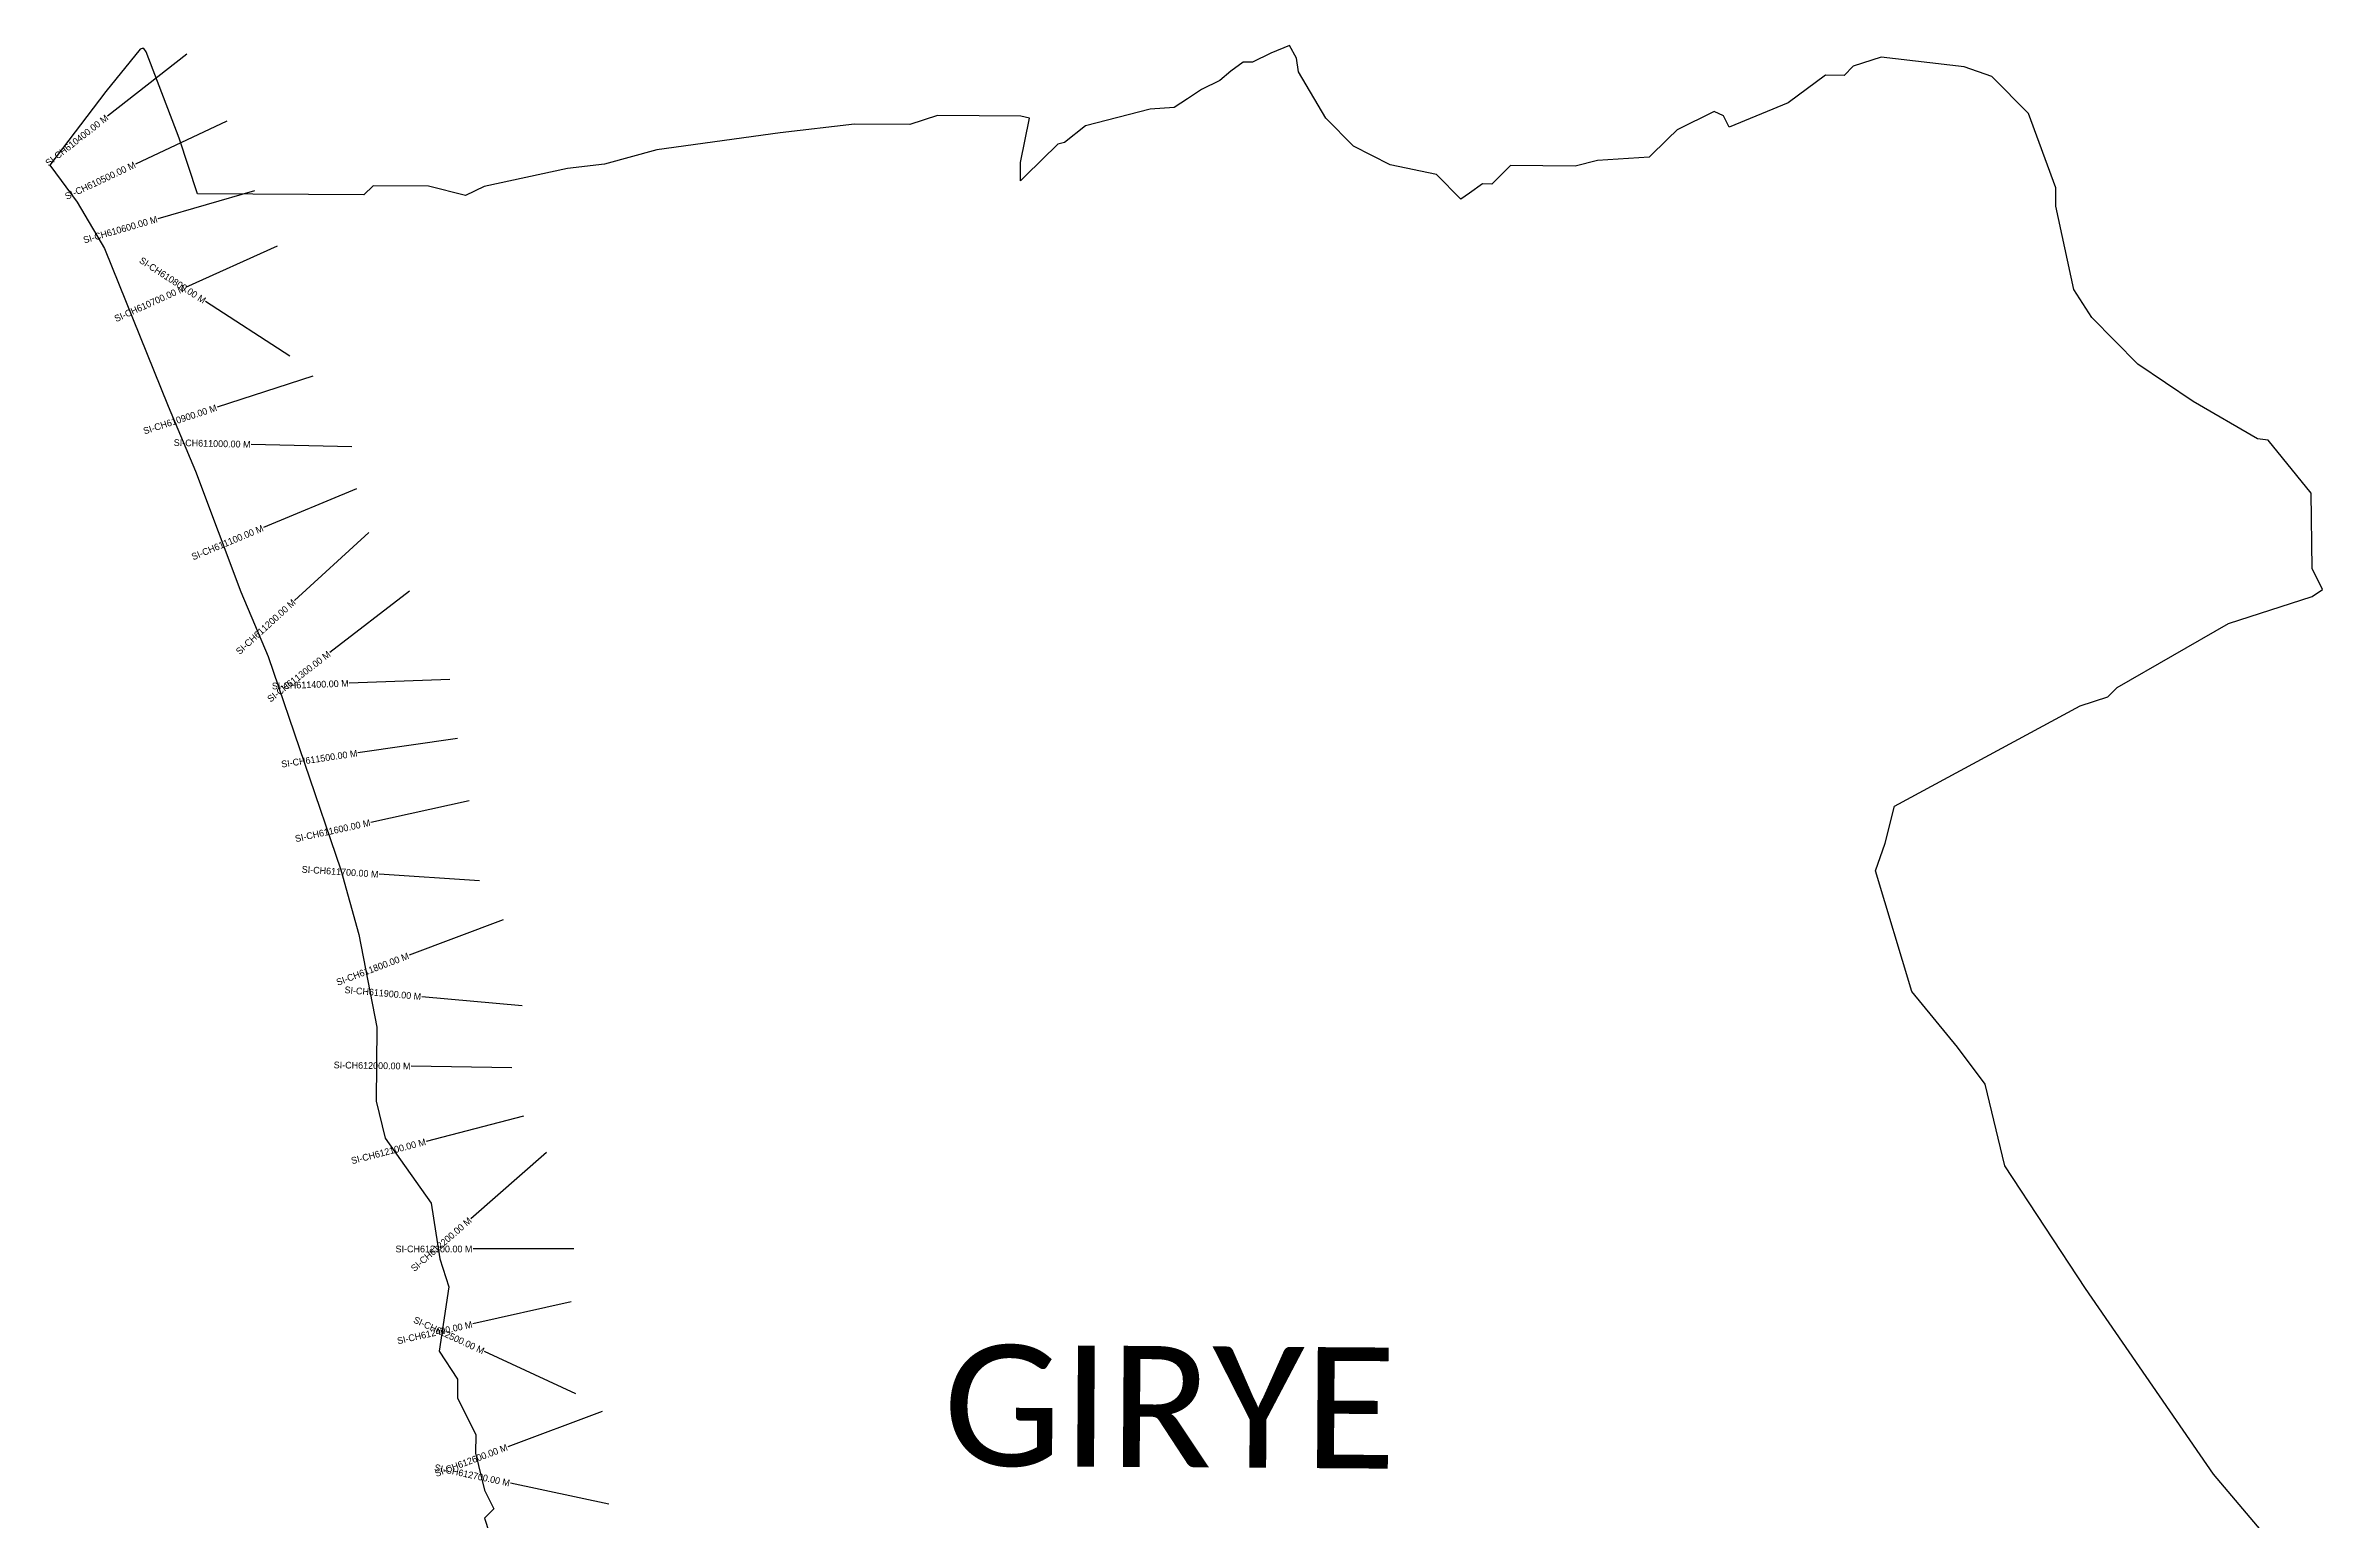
# Model space of a CAD drawing. Header units: metres. Extents: x 321038 to 325082, y 1822364 to 1826674.
# Drawn here: x 321038 to 324431, y 1824476 to 1826674 of the extents above; entities that cross this region are included whole.
import ezdxf
from ezdxf.enums import TextEntityAlignment as Align

# ---------------------------------------------------------------- set-up
doc = ezdxf.new("R2010")
doc.units = ezdxf.units.M
for name, color, linetype in [('CS', 134, 'Continuous'), ('CSMark', 6, 'Continuous'), ('VILLAGE BOUNDRY', 10, 'Continuous'), ('VILLAGE NAME', 250, 'Continuous')]:
    doc.layers.add(name, color=color, linetype=linetype)

msp = doc.modelspace()

# ---------------------------------------------------------------- linework, layer by layer
at = {"layer": 'CS'}
for p, q in [((321248.1, 1826661.2), (321129.9, 1826568.7)), ((321307.5, 1826561.3), (321171.7, 1826497.5)), ((321349.1, 1826457.6), (321205, 1826416)), ((321382.9, 1826375), (321246.1, 1826313.6)), ((321401.8, 1826211.1), (321275.8, 1826292.7)), ((321436, 1826181.4), (321293.3, 1826135)), ((321494, 1826075.9), (321344, 1826079.7)), ((321500.9, 1826013.4), (321362.3, 1825955.9)), ((321519.4, 1825948.3), (321408.6, 1825847.2)), ((321579.8, 1825861.2), (321461.1, 1825769.5)), ((321640.1, 1825729.5), (321490.2, 1825723.9)), ((321651.4, 1825641.7), (321503, 1825620)), ((321668.8, 1825548.6), (321522.2, 1825516.6)), ((321684.3, 1825429.3), (321534.6, 1825439.2)), ((321719.7, 1825371.5), (321579.4, 1825318.5)), ((321747.6, 1825243.1), (321598.2, 1825256.8)), ((321732.4, 1825150.8), (321582.4, 1825153.3)), ((321750, 1825078.9), (321604.8, 1825041.1)), ((321784.2, 1825024.6), (321671.1, 1824926.1)), ((321824.6, 1824881), (321674.6, 1824881)), ((321820.6, 1824802), (321674.3, 1824769.2)), ((321827.9, 1824665.3), (321691.7, 1824728.1)), ((321866.8, 1824638.9), (321726.3, 1824586.3)), ((321877, 1824500.7), (321730.2, 1824531.8))]:
    msp.add_line(p, q, dxfattribs=at)
at = {"layer": 'VILLAGE BOUNDRY', "flags": 128}
msp.add_lwpolyline([(324350.4, 1824448.4), (324268.4, 1824545.3), (324077.4, 1824822.2), (323957.4, 1825004.8), (323927.9, 1825126.3), (323886.9, 1825181.7), (323818.6, 1825264.8), (323764.7, 1825444.3), (323778.8, 1825485.5), (323792.9, 1825540.6), (324069.4, 1825690.3), (324110.9, 1825703.7), (324124.8, 1825717.5), (324290.7, 1825812.8), (324415, 1825853.3), (324430.6, 1825863.5), (324415.3, 1825894.6), (324413.9, 1826007), (324349.7, 1826085.9), (324333.9, 1826088), (324237.9, 1826143.8), (324155.6, 1826199.4), (324087.1, 1826268.8), (324059.9, 1826310.3), (324033.1, 1826434.5), (324033.3, 1826462), (323992.7, 1826572.6), (323938, 1826628.1), (323896.8, 1826642.1), (323772.8, 1826656.7), (323731.4, 1826643.2), (323717.6, 1826629.5), (323690, 1826629.7), (323634.6, 1826588.8), (323546.4, 1826552.2), (323538, 1826569.2), (323524.3, 1826575.7), (323469.1, 1826548.6), (323455.1, 1826534.8), (323427.4, 1826507.5), (323350.5, 1826502.5), (323317.1, 1826494.4), (323220.7, 1826495.1), (323192.9, 1826467.7), (323179.1, 1826467.8), (323159.6, 1826454.2), (323146.7, 1826445.2), (323110.3, 1826482.1), (323041.5, 1826496.3), (322986.6, 1826524.2), (322945.6, 1826565.8), (322904.7, 1826635), (322901.6, 1826655.2), (322891.2, 1826674), (322863.5, 1826662.9), (322835.9, 1826649.2), (322822.1, 1826649.3), (322803.7, 1826635.7), (322787.5, 1826622), (322759.9, 1826608.4), (322739.1, 1826594.8), (322719.3, 1826581.8), (322683.6, 1826579), (322587.3, 1826554.5), (322556, 1826529.4), (322545.8, 1826527.2), (322497.8, 1826479.9), (322490.3, 1826472.4), (322490.4, 1826500), (322503.9, 1826565.6), (322490.9, 1826568.9), (322366.9, 1826569.7), (322325.5, 1826556.3), (322242.8, 1826556.8), (322132.5, 1826543.8), (321948.7, 1826518.6), (321870.4, 1826497.3), (321815.3, 1826490.8), (321691.1, 1826464.1), (321663.4, 1826450.5), (321608.4, 1826464.6), (321525.8, 1826465.2), (321511.9, 1826451.5), (321263.9, 1826453.2), (321236.9, 1826536), (321187.4, 1826664.7), (321183.8, 1826669.8), (321181.3, 1826669.8), (321178.4, 1826668.8), (321127.2, 1826605.7), (321043.8, 1826496), (321084.7, 1826440.6), (321125.6, 1826371.4), (321220.5, 1826136.6), (321261.1, 1826039.9), (321328.8, 1825860.3), (321369.5, 1825763.6), (321477.6, 1825445.9), (321504.5, 1825349.3), (321531.1, 1825211.4), (321530.4, 1825101.2), (321543.8, 1825045.9), (321612, 1824949), (321625.2, 1824866.3), (321638.7, 1824824.8), (321624.3, 1824728.5), (321651.6, 1824687), (321651.4, 1824659.4), (321678.6, 1824604.1), (321678.4, 1824576.6), (321691.8, 1824521.4), (321705.4, 1824493.7), (321691.5, 1824480), (321705, 1824438.6)], dxfattribs=at)

# ---------------------------------------------------------------- texts
at = {"layer": 'CSMark'}
for s, rotation, p in [('SI-CH610400.00 M', 38.0532, (321129.2, 1826568.1)), ('SI-CH610500.00 M', 25.1579, (321170.8, 1826497.1)), ('SI-CH610600.00 M', 16.1286, (321204, 1826415.7)), ('SI-CH610800.00 M', 327.0795, (321275, 1826293.2)), ('SI-CH610700.00 M', 24.1568, (321245.2, 1826313.2)), ('SI-CH610900.00 M', 18.0308, (321292.4, 1826134.7)), ('SI-CH611000.00 M', 358.5803, (321343, 1826079.7)), ('SI-CH611100.00 M', 22.5211, (321361.4, 1825955.5)), ('SI-CH611200.00 M', 42.3903, (321407.9, 1825846.5)), ('SI-CH611300.00 M', 37.7111, (321460.3, 1825768.9)), ('SI-CH611400.00 M', 2.1313, (321489.2, 1825723.9)), ('SI-CH611500.00 M', 8.3537, (321502.1, 1825619.8)), ('SI-CH611600.00 M', 12.3289, (321521.3, 1825516.4)), ('SI-CH611700.00 M', 356.2167, (321533.6, 1825439.2)), ('SI-CH611800.00 M', 20.6731, (321578.4, 1825318.2)), ('SI-CH611900.00 M', 354.7539, (321597.2, 1825256.9)), ('SI-CH612000.00 M', 359.0323, (321581.4, 1825153.3)), ('SI-CH612100.00 M', 14.5802, (321603.9, 1825040.9)), ('SI-CH612200.00 M', 41.061, (321670.3, 1824925.4)), ('SI-CH612400.00 M', 12.6622, (321673.3, 1824768.9)), ('SI-CH612500.00 M', 335.2527, (321690.7, 1824728.5)), ('SI-CH612600.00 M', 20.5262, (321725.4, 1824586)), ('SI-CH612700.00 M', 348.0372, (321729.3, 1824532))]:
    msp.add_text(s, height=10, rotation=rotation, dxfattribs=at).set_placement(p, align=Align.MIDDLE_RIGHT)
msp.add_text('SI-CH612300.00 M', height=10, dxfattribs=at).set_placement((321673.6, 1824881), align=Align.MIDDLE_RIGHT)
at = {"layer": 'VILLAGE NAME', "insert": (322375.9, 1824738.5), "char_height": 180.345, "attachment_point": 1, "rotation": 359.6139}
msp.add_mtext_dynamic_manual_height_columns('{\\fCalibri|b0|i0|c0|p34;GIRYE}', width=1115.443, gutter_width=901.7, heights=[0], dxfattribs=at)

doc.saveas('drawing.dxf')
